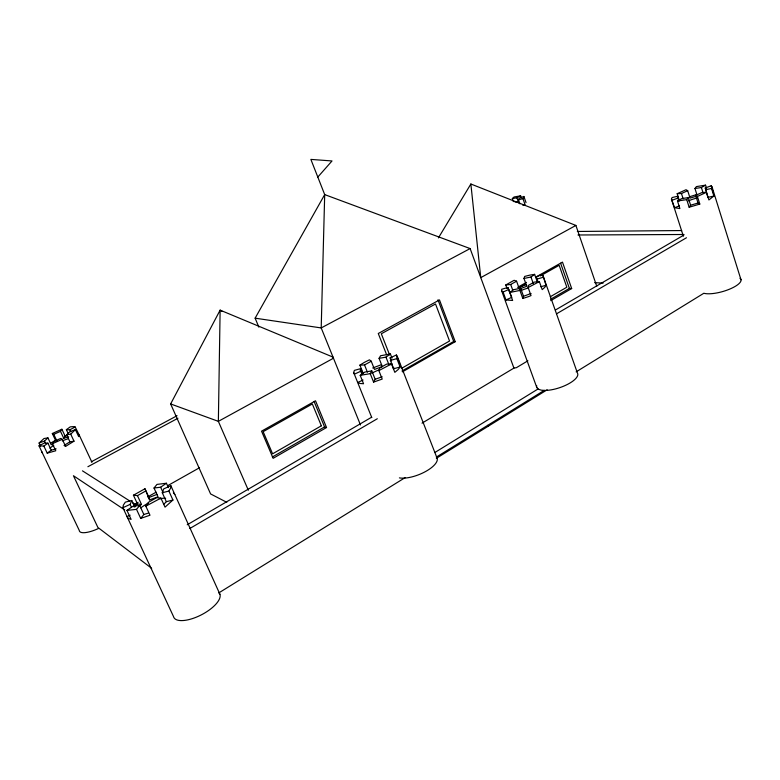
<?xml version="1.0" encoding="UTF-8"?>
<svg xmlns="http://www.w3.org/2000/svg" width="780" height="780" viewBox="0 0 780 780"><rect width="100%" height="100%" fill="white"/><g stroke="black" fill="none" stroke-linecap="round" stroke-linejoin="round"><path stroke-width="1.17" d="M538.132 282.506L536.816 277.982L535.714 277.241L541.437 274.648L543.026 275.701L577.434 373.055A21.606 7.625 -18.6 0 1 568.357 383.945A21.606 7.625 -18.6 0 1 545.191 390.448L541.232 390.166L538.385 389.2L536.845 387.65L501.696 290.901L501.696 289.263L507.858 287.488L509.486 291.983M501.696 290.901L503.1 292.032L505.986 299.959L512.645 300.466L509.75 292.481L513.552 289.702L520.65 288.269L519.919 290.433L522.805 298.477L528.352 296.673L531.014 295.581L528.138 287.527L528.226 285.49L534.202 282.116L539.35 281.599L542.197 289.624L544.801 287.293L546.029 285.256L543.026 275.701M162.269 492.745L163.683 488.933L170.83 485.648L170.664 488.046L168.88 491.059L162.269 492.745L166.335 501.686L164.014 504.114M131.508 507.341L130.133 504.377L131.791 500.487L134.862 507.127M170.83 485.648L219.911 594.233A25.818 10.325 -27.4 0 1 199.758 615.644A25.818 10.325 -27.4 0 1 173.511 616.551L122.899 507.702L123.328 505.196L125.336 502.135L131.791 500.487M373.581 382.093L375.16 379.285L371.816 370.88L370.217 373.649L373.581 382.093L382.21 379.08L378.865 370.617L379.84 367.945L386.656 364.104L391.521 363.919L394.826 372.343L398.161 369.544L400.13 367L396.854 358.625L397.361 356.538L396.386 355.007L390.127 357.864L391.355 360.974M400.13 367L393.695 368.764L390.409 360.409L390.79 358.936L390.127 357.864M68.221 433.641L66.368 429.692L70.229 426.875L73.242 426.611L75.192 427.001L79.189 434.986L78.673 436.625L75.416 429.644L69.947 431.652L66.641 434.811L69.937 441.821L74.012 441.178L70.717 434.138L66.641 434.811M371.777 417.602L353.671 372.518L354.393 370.373L360.691 368.638L360.214 370.13L362.017 374.371M522.805 298.477L523.526 296.273L520.65 288.269M689.149 207.236L690.622 205.208L688.213 197.632L686.731 199.631L689.149 207.236L699.806 204.077L698.042 203.005L695.643 195.409L701.99 192.533L706.505 192.319L708.903 199.953L713.895 196.014L711.526 188.419L712.033 186.898L711.136 185.806L705.276 187.98L706.29 191.207M506.971 288.317L505.762 284.973L514.147 280.293L516.575 281.19L519.383 289.01L526.773 286.289L523.975 278.46L524.657 276.422L529.883 275.116L534.622 274.355L537.4 282.185M713.895 196.014L707.889 197.379L705.276 187.98M683.358 236.203L671.443 199.085L672.087 197.545L677.908 196.199L677.469 197.272L679.019 201.279M226.814 502.33L210.59 493.925L170.635 403.942L220.126 310.138L333.294 357.23M258.872 327.142L255.128 318.172L324.694 194.6L310.869 159.403L332.026 160.953L317.811 177.07M363.188 373.337L359.911 365.147L364.319 362.407L369.457 359.824L371.241 361.218L374.498 369.427L382.307 366.571L379.06 358.351L380.562 355.748L390.39 353.983L392.008 358.098M438.399 237.919L470.866 184.012L575.893 225.43L596.758 286.289M65.111 436.108L61.883 429.244L60.499 431.35L63.745 438.253L65.111 436.108L67.343 435.377M98.397 528.528A20.27 6.181 -26.7 0 1 79.258 530.39L39 445.838L43.865 446.092L47.219 453.141L55.76 450.772L52.416 443.703L53.869 441.47L60.752 438.409L62.283 439.306L65.608 446.365L74.012 441.178M140.702 518.408L143.842 514.488L139.698 505.489L136.519 509.359L140.702 518.408L149.984 515.229L145.821 506.161L148.395 502.339L156.682 497.659L160.914 498.108L165.028 507.136L172.936 500.029L168.88 491.059M696.979 194.893L694.97 188.506L696.384 186.595L705.559 185.162L706.563 188.36M518.486 199.768L522.951 198.656L523.877 196.453L519.158 198.218L518.486 199.768L519.938 203.873M133.429 495.212L137.446 495.631L141.492 504.436L137.475 503.968L133.429 495.212L144.963 488.767L149.575 499.873L158.018 496.811L154.011 488.026L156.975 484.409L166.423 483.249L168.422 487.646M75.416 429.644L70.717 434.138M40.502 446.023L39.088 443.05L44.518 441.041L47.931 437.882L51.207 444.795L53.001 443.606M39.088 443.05L43.982 438.526L47.931 437.882M513.396 201.611L512.323 198.569L514.078 196.97L520.611 195.848L521.323 197.886M139.074 506.298L141.492 504.436M133.78 506.805L137.475 503.968M47.219 453.141L51.246 450.167L56.131 448.861M43.865 446.092L47.911 443.147L51.246 450.167M523.975 278.46L530.966 277.017L534.622 274.355M390.088 364.738L391.852 363.48M363.041 380.045L357.786 382.453L360.019 383.468L363.558 383.75L360.204 375.356L364.825 372.079L371.816 370.88M379.06 358.351L385.964 357.123L390.39 353.983M130.133 515.18L127.043 516.614L128.291 518.437L131.118 519.383L126.945 510.393L133 506.23L139.698 505.489M154.011 488.026L160.641 487.227L166.423 483.249M69.937 441.821L64.067 445.448L65.608 446.365M539.35 281.599L528.138 287.527M391.521 363.919L378.865 370.617M505.762 284.973L510.685 284.476L516.575 281.19M160.914 498.108L145.821 506.161M359.911 365.147L364.533 364.962L371.241 361.218M137.446 495.631L145.558 491.088M436.322 457.109L544.274 390.38M405.298 477.526L218.849 592.868L219.911 594.233M436.371 458.308L547.17 389.776M576.147 371.846L703.833 293.26A20.816 6.435 -16 0 0 729.446 289.214A20.816 6.435 -16 0 0 740.005 278.333M434.801 452.536L538.122 388.937M422.029 423.15L513.962 368.082L516.418 367.673L527.904 360.789M189.891 528.469L377.325 418.743M556.667 313.745L686.478 237.754M187.22 524.784L371.641 417.212M555.418 310.011L683.836 235.102M326.547 427.528L273.136 458.318L261.544 431.165L315.529 400.803L326.547 427.528L324.577 426.923L272.347 456.992M550.553 299.276L569.39 288.405L571.682 288.541L562.477 262.119L535.996 277.017M550.709 300.651L571.682 288.541M550.251 296.761L566.826 287.225L559.172 265.317L540.374 275.906M402.012 370.968L453.706 341.465L455.227 341.679L439.481 299.93L378.271 333.499L386.636 354.793M402.402 371.855L455.227 341.679M401.339 368.472L449.543 341.026L435.523 303.985L381.313 333.772L389.581 354.832M51.1 442.874L55.555 440.359L57.028 441.236L53.771 434.343L52.309 433.495L61.883 429.244M134.921 504.114L138.099 502.32M147.634 496.957L156.107 492.18M167.758 485.618L199.543 467.717M519.49 287.664L525.759 284.135M671.443 199.085L674.563 207.714L679.907 208.562L677.489 201.006L681.749 198.598L688.213 197.632M694.97 188.506L701.395 187.512L705.559 185.162M517.998 287.147L526.471 282.38M333.352 358.283L218.361 421.356L170.635 403.942M575.893 225.43L480.753 277.631L470.866 184.012M91.279 461.799L177.06 415.711M87.886 466.732L177.938 418.246M513.923 368.101L470.135 248.576L321.204 327.931L255.128 318.172M39 445.838L44.489 442.981L47.911 443.147M66.368 429.692L69.829 429.79L75.192 427.001M512.323 198.569L516.886 197.788L520.611 195.848M706.505 192.319L697.398 196.443L695.643 195.409M679.273 200.46L677.176 193.703L686.029 189.716L687.687 190.7L690.047 198.13L696.404 196.199M677.176 193.703L681.466 193.508L687.687 190.7M62.283 439.306L52.416 443.703M53.771 434.343L60.499 431.35M122.899 507.702L130.133 504.377M360.769 371.251L354.442 374.137L353.671 372.518M505.986 299.959L511.748 297.326L507.858 287.488M503.1 292.032L508.882 289.409M382.171 376.769L375.16 379.285M149.575 499.873L148.96 497.494L157.053 494.364M517.978 287.654L526.373 284.564M531.092 293.494L523.526 296.273M372.703 367.985L381.566 364.65M672.165 200.226L677.995 198.061M674.563 207.714L679.419 205.92M689.413 196.774L696.637 194.571M698.042 203.005L690.622 205.208M63.745 438.253L68.698 436.81M143.842 514.488L148.083 513.191M536.923 279.094L543.212 277.28M540.793 286.757L546.029 285.256M390.409 360.409L396.854 358.625M166.335 501.686L172.936 500.029M522.892 205.374L525.115 204.828L522.951 198.656M519.919 290.433L509.75 292.481M705.52 189.813L711.526 188.419M370.217 373.649L360.204 375.356M686.731 199.631L677.489 201.006M136.519 509.359L126.945 510.393M515.024 202.02L517.998 201.874M577.327 231.465L681.652 230.548M577.97 234.985L683.943 234.497M594.662 282.662L603.125 283.081M470.135 248.576L324.694 194.6L321.204 327.931L360.487 424.973M222.163 311.425L220.126 310.138L218.361 421.356L248.352 490.249M82.475 470.847L129.607 500.877M132.688 502.837L135.759 504.787M124.732 509.935L73.437 475.722L97.89 527.446L151.681 568.347M173.374 492.853L174.847 494.53M41.73 451.698L42.334 452.839M44.518 441.041L45.464 443.03M52.309 433.495L55.555 440.359M79.189 434.986L91.923 462.257M69.829 429.79L70.756 431.779M144.963 488.767L148.96 497.494M160.641 487.227L163.147 492.745M314.048 401.388L324.577 426.923M360.691 368.638L362.758 373.796M364.533 364.962L367.399 372.157M385.964 357.123L388.801 364.348M397.361 356.538L437.268 458.64A22.844 8.726 -21.7 0 1 423.959 472.378A22.844 8.726 -21.7 0 1 399.399 477.886M396.386 355.007L399.633 363.305M487.793 425.295L488.163 426.27M437.97 299.803L453.706 341.465M510.685 284.476L512.704 290.072M530.966 277.017L533.364 283.754M516.886 197.788L518.69 202.878M523.877 196.453L526.032 202.595M560.606 263.201L569.39 288.405M681.466 193.508L683.153 198.812M697.398 196.443L699.806 204.077M701.395 187.512L703.082 192.855M712.033 186.898L741 279.796M711.136 185.806L713.486 193.343M688.36 200.889A14.82 3.617 -17.3 0 1 697.008 198.032M140.8 507.877A18.457 5.85 -26 0 1 148.434 503.1M159.988 498.781A18.457 5.85 -26 0 1 165.653 498.254M49.959 448.227A14.43 3.471 -25.5 0 1 53.761 445.331M62.322 440.856A14.43 3.471 -25.5 0 1 67.694 438.945M371.709 373.298A16.312 4.924 -21.7 0 1 379.197 369.876M392.535 367.585A16.312 4.924 -21.7 0 1 394.202 368.238M536.845 387.65A21.606 7.625 -18.6 0 1 536.689 385.622M520.962 290.569A15.405 4.29 -19.3 0 1 527.465 288.249M321.36 425.802L272.59 453.814L263.143 431.671L312.331 403.972L321.36 425.802"/></g></svg>
